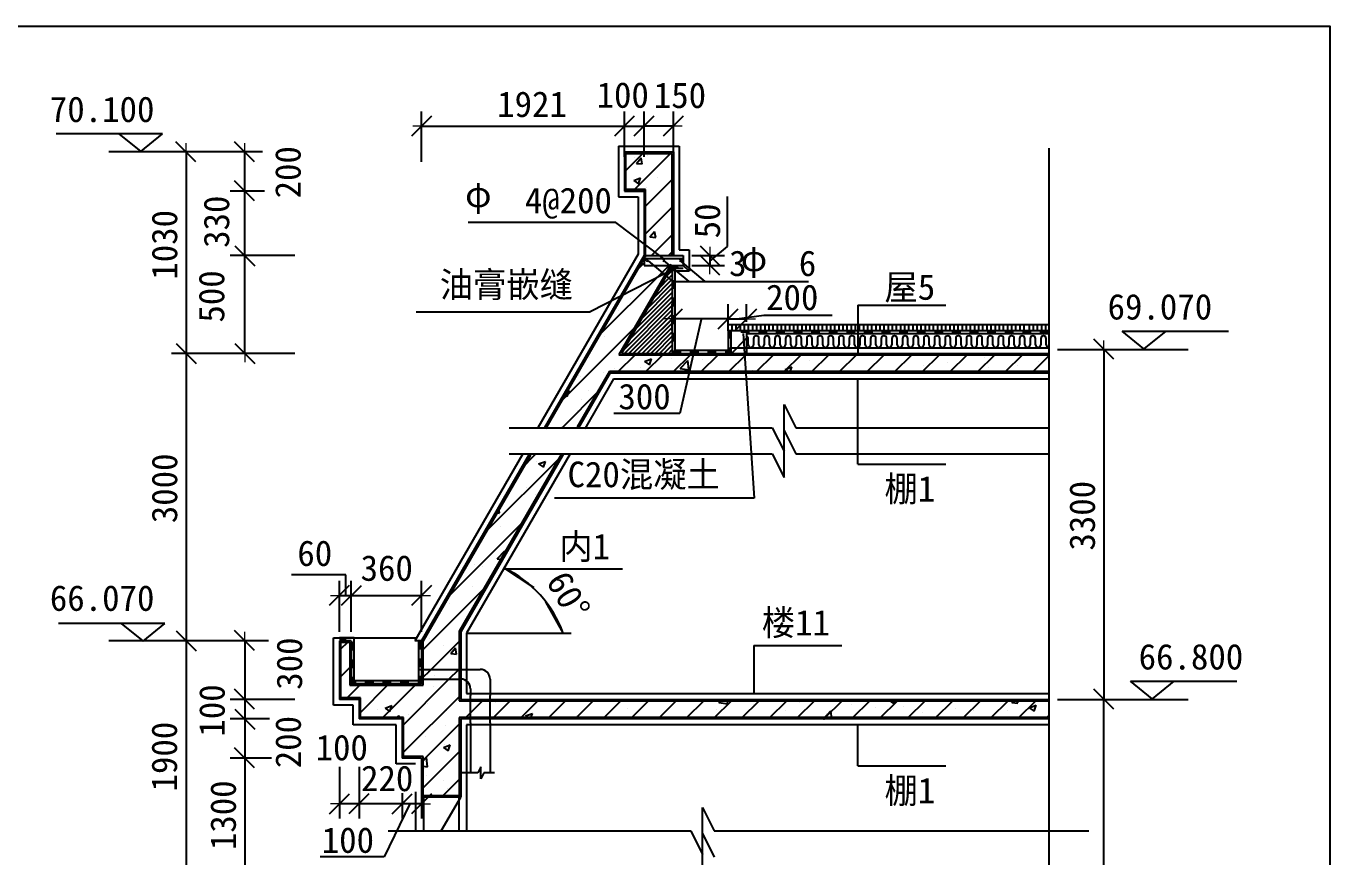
# Model space of a CAD drawing. Header units: metres. Extents: x 204 to 11188, y 497 to 16537.
# Drawn here: x 4521 to 11188, y 12287 to 16537 of the extents above; entities that cross this region are included whole.
import ezdxf

# ---------------------------------------------------------------- set-up
doc = ezdxf.new("R2010")
doc.units = ezdxf.units.M
for name, color, linetype in [('HA', 43, 'Continuous'), ('PL', 4, 'Continuous'), ('PUB_DIM', 3, 'Continuous'), ('PUB_HATCH', 7, 'Continuous'), ('PUB_TEXT', 142, 'Continuous'), ('PUB_WALL', 5, 'Continuous'), ('Q', 4, 'Continuous'), ('S_SURFACE', 43, 'Continuous'), ('STAIR', 2, 'Continuous'), ('SURFACE', 43, 'Continuous'), ('WALL', 7, 'Continuous')]:
    doc.layers.add(name, color=color, linetype=linetype)

# ---------------------------------------------------------------- blocks, each defined once
blk = doc.blocks.new('_DIMX')
at = {"lineweight": 15}
blk.add_line((-150, 0), (150, 0), dxfattribs=at)
blk.add_lwpolyline([(-167.47, -167.4), (172.8, 173.56)])

msp = doc.modelspace()

# ---------------------------------------------------------------- hatches: boundary and pattern name
at = {"layer": 'PUB_TEXT'}
h = msp.add_hatch(dxfattribs=at)
h.set_pattern_fill('AN31C', scale=100)
h.set_pattern_definition([(45, (0, 0), (-224.5064, 224.5064), [])])
h.paths.add_polyline_path([(8193.73, 14970.06), (8200.59, 14977.56), (8125.47, 14977.56), (8125.47, 14890.06), (8205.47, 14890.06), (8205.47, 14970.06)])
h.paths.add_polyline_path([(8125.47, 14890.06), (8125.47, 14862.56), (8205.47, 14862.56), (8205.47, 14890.06)])

# ---------------------------------------------------------------- linework, layer by layer
for p, q in [((7551.13, 15922.56), (7861.13, 15922.56)), ((7551.13, 15922.56), (7551.13, 15662.56)), ((7861.13, 15922.56), (7861.13, 15392.56)), ((7551.13, 15662.56), (7651.13, 15662.56)), ((7651.13, 15662.56), (7651.13, 15370.59)), ((8107.17, 15408.81), (8107.17, 15665.59)), ((8018.14, 15334.21), (8107.17, 15408.81)), ((7651.13, 15370.59), (7137.83, 14481.53)), ((7861.13, 15392.56), (7911.13, 15392.56)), ((7911.13, 15392.56), (7911.13, 15282.56)), ((7825.47, 15312.56), (7825.47, 14862.56)), ((7911.13, 15282.56), (7840.47, 15282.56)), ((7911.13, 15282.56), (7881.13, 15312.56)), ((8774.1, 15108.27), (8774.1, 14862.56)), ((7972.74, 15036.42), (7863.85, 14554.15)), ((8155.31, 15039.36), (8293.4, 15057.5)), ((8293.4, 15057.5), (8642.36, 15057.5)), ((8125.47, 14977.56), (8125.47, 14862.56)), ((8205.47, 14977.56), (8205.47, 14862.56)), ((7525.25, 14732.56), (7377.43, 14476.53)), ((7525.25, 14732.56), (9750.59, 14732.56)), ((8774.1, 14295.4), (8774.1, 14732.56)), ((7863.85, 14554.15), (7526.31, 14554.15)), ((7060.57, 14347.71), (6508.99, 13392.34)), ((7303.06, 14347.71), (6773.63, 13430.71)), ((6155.59, 13729.5), (5879.15, 13729.5)), ((6123.63, 13437.34), (6123.63, 13698.96)), ((6155.59, 13624.82), (6155.59, 13729.5)), ((6183.63, 13437.34), (6183.63, 13698.96)), ((6183.63, 13437.34), (6183.63, 13698.96)), ((6543.63, 13437.34), (6543.63, 13698.96)), ((6123.33, 13623.96), (6123.03, 13623.96)), ((6123.63, 13623.96), (6183.63, 13623.96)), ((6183.93, 13623.96), (6543.33, 13623.96)), ((6183.93, 13623.96), (6184.23, 13623.96)), ((6093.63, 13407.34), (6517.65, 13407.34)), ((6093.63, 13062.34), (6093.63, 13407.34)), ((6773.63, 13430.71), (7308.38, 13430.71)), ((6773.63, 13430.71), (6773.63, 13122.34)), ((6543.63, 13392.34), (6508.99, 13392.34)), ((8241.88, 13368.06), (8241.88, 13122.34)), ((6528.63, 13246.09), (6743.63, 13246.09)), ((6743.63, 13246.09), (6843.63, 13246.09)), ((6528.63, 13196.09), (6743.63, 13196.09)), ((6793.63, 13146.09), (6793.63, 13112.34)), ((6893.63, 13196.09), (6893.63, 13112.34)), ((6773.63, 13122.34), (9750.59, 13122.34)), ((6793.63, 12972.34), (6793.63, 13112.34)), ((6893.63, 12972.34), (6893.63, 13112.34)), ((6193.63, 13062.34), (6093.63, 13062.34)), ((6193.63, 12962.34), (6193.63, 13062.34)), ((6413.63, 12962.34), (6193.63, 12962.34)), ((6413.63, 12762.34), (6413.63, 12962.34)), ((9750.59, 12962.34), (6773.63, 12962.34)), ((6773.63, 12962.34), (6773.63, 12419.75)), ((6793.63, 12972.34), (6793.63, 12716.68)), ((6893.63, 12972.34), (6893.63, 12716.68)), ((8774.1, 12752.01), (8774.1, 12964.46)), ((6513.06, 12762.34), (6413.63, 12762.34)), ((6513.63, 12419.75), (6513.63, 12619.61)), ((6483.92, 12558.37), (6352.41, 12287.29)), ((6553.63, 12592.34), (6553.63, 12419.75)), ((6733.63, 12592.34), (6733.63, 12419.75)), ((6352.41, 12287.29), (6025.7, 12287.29))]:
    msp.add_line(p, q)
msp.add_lwpolyline([(203.52, 16536.66), (11188.03, 16536.66), (11188.03, 497.36), (203.52, 497.36)], close=True)
for points in [[(7836.25, 15297.68), (7881.33, 15297.68)], [(6962.68, 13767.03), (7117.52, 13664.63)], [(7268.96, 13428.67), (7179.19, 13591.16)]]:
    msp.add_lwpolyline(points)
for centre, radius, start, end in [((6706.22, 13226.55), 597.39, 20.01, 64.12), ((6843.63, 13196.09), 50, 0, 90), ((6743.63, 13146.09), 50, 0, 90)]:
    msp.add_arc(centre, radius, start, end)
at = {"layer": 'HA'}
for p, q in [((7581.13, 15790.91), (7682.78, 15892.56)), ((7624.2, 15692.56), (7824.2, 15892.56)), ((7697.24, 15876.33), (7697.24, 15876.33)), ((7821.71, 15891.54), (7821.71, 15891.54)), ((7632.35, 15866.61), (7632.35, 15866.61)), ((7641.75, 15833.9), (7665.85, 15862.62)), ((7641.75, 15833.9), (7671.63, 15831.28)), ((7671.65, 15831.27), (7665.87, 15862.61)), ((7628.21, 15747.01), (7663.22, 15760.45)), ((7628.21, 15747.01), (7653.08, 15730.23)), ((7653.1, 15730.22), (7663.24, 15760.44)), ((7681.13, 15608.07), (7831.13, 15758.07)), ((7750.66, 15762.06), (7750.66, 15762.06)), ((7589.18, 15706.18), (7589.18, 15706.18)), ((7690.18, 15694.34), (7690.18, 15694.34)), ((7691.16, 15709.89), (7691.16, 15709.89)), ((7681.13, 15466.64), (7831.13, 15616.64)), ((7685.08, 15543.44), (7685.08, 15543.44)), ((7711.12, 15457.8), (7735.23, 15486.53)), ((7718.47, 15362.56), (7831.13, 15475.22)), ((7741.02, 15455.17), (7735.24, 15486.52)), ((7824.87, 15468.92), (7824.87, 15468.92)), ((7711.12, 15457.8), (7741.01, 15455.19)), ((7806.15, 15362.56), (7831.13, 15388.59)), ((7436.95, 14939.62), (7773, 15275.67)), ((7630.13, 15274.22), (7681.13, 15325.22)), ((7653.09, 15309.08), (7653.09, 15309.08)), ((7773, 15275.67), (7809.89, 15312.56)), ((7795.45, 15256.69), (7825.47, 15286.71)), ((7672.92, 15210.54), (7672.92, 15210.54)), ((7698.16, 15092.04), (7825.47, 15219.36)), ((7728.83, 15145.16), (7819.78, 15236.12)), ((7759.49, 15198.28), (7807.62, 15246.4)), ((7790.16, 15251.4), (7795.45, 15256.69)), ((7807.62, 15246.4), (7825.47, 15264.26)), ((7819.78, 15236.12), (7825.47, 15241.81)), ((7606.15, 14932.69), (7825.47, 15152)), ((7611.35, 15144.29), (7611.35, 15144.29)), ((7636.82, 14985.81), (7825.47, 15174.45)), ((7659.24, 15185.25), (7659.24, 15185.25)), ((7667.49, 15038.92), (7825.47, 15196.91)), ((7736.52, 15160.77), (7736.52, 15160.77)), ((7552.45, 15084.05), (7552.45, 15084.05)), ((7575.48, 14879.57), (7825.47, 15129.55)), ((7580.92, 14862.56), (7825.47, 15107.1)), ((7603.37, 14862.56), (7825.47, 15084.65)), ((7243.76, 14605.01), (7653.57, 15014.82)), ((7625.82, 14862.56), (7825.47, 15062.2)), ((7648.27, 14862.56), (7825.47, 15039.75)), ((7666.84, 15044.1), (7666.84, 15044.1)), ((7670.72, 14862.56), (7825.47, 15017.3)), ((7479.81, 14947.09), (7479.81, 14947.09)), ((7604.98, 14963.57), (7604.98, 14963.57)), ((7693.18, 14862.56), (7825.47, 14994.85)), ((7715.63, 14862.56), (7825.47, 14972.4)), ((7738.08, 14862.56), (7825.47, 14949.95)), ((7760.53, 14862.56), (7825.47, 14927.5)), ((7782.98, 14862.56), (7825.47, 14905.05)), ((7805.43, 14862.56), (7825.47, 14882.6)), ((7401.07, 14840.16), (7401.07, 14840.16)), ((7542.73, 14762.56), (7642.73, 14862.56)), ((7683.35, 14820.55), (7718.36, 14833.99)), ((7683.35, 14820.55), (7708.22, 14803.78)), ((7684.15, 14762.56), (7784.15, 14862.56)), ((7708.24, 14803.76), (7718.38, 14833.98)), ((7823.4, 14835.77), (7823.4, 14835.77)), ((7825.57, 14762.56), (7925.57, 14862.56)), ((7865.36, 14785.36), (7904.3, 14825.94)), ((7909.84, 14778.45), (7904.31, 14825.93)), ((7966.99, 14762.56), (8066.99, 14862.56)), ((7978.59, 14832.86), (7978.59, 14832.86)), ((8103.76, 14849.34), (8103.76, 14849.34)), ((8108.41, 14762.56), (8208.41, 14862.56)), ((8249.84, 14762.56), (8349.84, 14862.56)), ((8391.26, 14762.56), (8491.26, 14862.56)), ((8423.65, 14815.91), (8423.65, 14815.91)), ((8526.39, 14826.09), (8526.39, 14826.09)), ((8532.68, 14762.56), (8632.68, 14862.56)), ((8674.1, 14762.56), (8774.1, 14862.56)), ((8680.37, 14851.11), (8680.37, 14851.11)), ((8815.52, 14762.56), (8915.52, 14862.56)), ((8956.94, 14762.56), (9056.94, 14862.56)), ((9098.36, 14762.56), (9198.36, 14862.56)), ((9107.68, 14801.62), (9107.68, 14801.62)), ((9232.85, 14818.1), (9232.85, 14818.1)), ((9239.79, 14762.56), (9339.79, 14862.56)), ((9381.21, 14762.56), (9481.21, 14862.56)), ((9422.21, 14843.03), (9422.21, 14843.03)), ((9522.63, 14762.56), (9622.63, 14862.56)), ((9592.13, 14801.27), (9592.13, 14801.27)), ((9664.05, 14762.56), (9750.59, 14849.09)), ((9695.81, 14821.38), (9695.81, 14821.38)), ((7348.28, 14749.88), (7348.28, 14749.88)), ((7356.98, 14742.76), (7356.98, 14742.76)), ((7473.45, 14766.36), (7473.45, 14766.36)), ((7491.24, 14736.98), (7497.4, 14744.32)), ((7491.24, 14736.98), (7493.07, 14736.82)), ((7512.7, 14762.56), (7515.35, 14765.71)), ((7515.94, 14762.56), (7515.36, 14765.7)), ((7531.8, 14785.72), (7531.8, 14785.72)), ((7662.82, 14791.29), (7662.82, 14791.29)), ((7865.36, 14785.36), (7909.82, 14778.46)), ((8163.96, 14778.42), (8163.96, 14778.42)), ((8234.8, 14776.04), (8234.8, 14776.04)), ((8401.92, 14780.51), (8436.93, 14793.95)), ((8401.92, 14780.51), (8426.79, 14763.73)), ((8426.8, 14763.72), (8436.94, 14793.93)), ((9443.25, 14789.37), (9443.25, 14789.37)), ((7261.7, 14481.53), (7460.39, 14680.21)), ((7278.48, 14665.13), (7298.25, 14672.72)), ((7288.13, 14642.5), (7298.26, 14672.71)), ((7394.99, 14673.72), (7394.99, 14673.72)), ((7271.78, 14653.53), (7288.11, 14642.51)), ((7360.02, 14625.88), (7360.02, 14625.88)), ((7216.74, 14552.68), (7216.74, 14552.68)), ((7341.91, 14569.15), (7341.91, 14569.15)), ((7257.5, 14488.6), (7257.5, 14488.6)), ((6857.39, 13935.8), (7267.2, 14345.61)), ((7050.58, 14270.41), (7127.88, 14347.71)), ((7130.28, 14308.81), (7130.28, 14308.81)), ((7141.58, 14296.71), (7176.59, 14310.15)), ((7141.58, 14296.71), (7166.45, 14279.93)), ((7166.47, 14279.92), (7176.61, 14310.14)), ((7160.13, 14233.11), (7160.13, 14233.11)), ((6998.65, 14177.22), (6998.65, 14177.22)), ((7078.85, 14174.74), (7078.85, 14174.74)), ((7124.2, 14142.37), (7124.2, 14142.37)), ((6942.63, 14044.92), (6937.25, 14074.11)), ((6664.21, 13601.19), (7074.02, 14011)), ((6921.47, 14046.78), (6942.62, 14044.93)), ((6947.14, 14052.47), (6947.14, 14052.47)), ((6861.4, 13940.71), (6861.4, 13940.71)), ((6947.31, 13977.54), (6947.31, 13977.54)), ((7019.93, 13934.14), (7032.4, 13938.93)), ((7019.93, 13934.14), (7026.92, 13929.42)), ((6930.69, 13811.24), (6969.64, 13851.83)), ((6930.69, 13811.24), (6956.38, 13807.25)), ((6971.74, 13833.85), (6969.65, 13851.81)), ((6815.78, 13780.33), (6815.78, 13780.33)), ((6855.32, 13774.27), (6855.32, 13774.27)), ((6543.63, 13339.19), (6880.83, 13676.39)), ((6801.8, 13667.57), (6801.8, 13667.57)), ((6684.24, 13583.13), (6684.24, 13583.13)), ((6596.9, 13480.58), (6596.9, 13480.58)), ((6583.47, 13403.88), (6583.47, 13403.88)), ((6742.07, 13410.85), (6742.07, 13410.85)), ((6123.63, 13343.45), (6172.51, 13392.34)), ((6552.71, 13385.92), (6552.71, 13385.92)), ((6591.95, 13246.09), (6743.63, 13397.77)), ((6654.08, 13369.27), (6654.08, 13369.27)), ((6692.86, 13326.73), (6716.96, 13355.45)), ((6722.75, 13324.1), (6716.97, 13355.44)), ((6692.86, 13326.73), (6722.74, 13324.11)), ((6123.63, 13202.03), (6183.63, 13262.03)), ((6543.63, 13197.77), (6591.95, 13246.09)), ((6577.39, 13237.44), (6577.39, 13237.44)), ((6610.54, 13213.64), (6610.54, 13213.64)), ((6683.37, 13196.09), (6733.37, 13246.09)), ((6733.37, 13246.09), (6743.63, 13256.35)), ((6155.35, 13092.34), (6235.35, 13172.34)), ((6190.7, 13159.38), (6190.7, 13159.38)), ((6223.63, 13019.19), (6376.78, 13172.34)), ((6296, 13172.23), (6296, 13172.23)), ((6338.05, 13169.19), (6338.05, 13169.19)), ((6338.2, 12992.34), (6518.2, 13172.34)), ((6443.63, 12956.35), (6683.37, 13196.09)), ((6604.96, 13157.92), (6604.96, 13157.92)), ((6443.63, 12814.92), (6743.63, 13114.92)), ((6571.31, 13070.99), (6571.31, 13070.99)), ((6793.63, 13023.5), (6862.46, 13092.34)), ((6903.88, 12992.34), (7003.88, 13092.34)), ((6919.95, 13074.49), (6919.95, 13074.49)), ((6964.84, 13084.51), (6964.84, 13084.51)), ((7045.3, 12992.34), (7145.3, 13092.34)), ((7186.72, 12992.34), (7286.72, 13092.34)), ((7328.15, 12992.34), (7428.15, 13092.34)), ((7469.57, 12992.34), (7569.57, 13092.34)), ((7610.99, 12992.34), (7710.99, 13092.34)), ((7752.41, 12992.34), (7852.41, 13092.34)), ((7850.6, 13081.94), (7850.6, 13081.94)), ((7893.83, 12992.34), (7993.83, 13092.34)), ((8035.25, 12992.34), (8135.25, 13092.34)), ((8064.22, 13075.9), (8080, 13092.34)), ((8064.22, 13075.9), (8108.69, 13069)), ((8108.71, 13068.99), (8105.99, 13092.34)), ((8176.67, 12992.34), (8276.67, 13092.34)), ((8206.43, 13090.25), (8206.43, 13090.25)), ((8238.4, 13068.18), (8238.4, 13068.18)), ((8318.1, 12992.34), (8418.1, 13092.34)), ((8459.52, 12992.34), (8559.52, 13092.34)), ((8473.34, 13078.97), (8473.34, 13078.97)), ((8600.94, 12992.34), (8700.94, 13092.34)), ((8693.75, 13086.49), (8693.75, 13086.49)), ((8740.25, 13067.7), (8740.25, 13067.7)), ((8742.36, 12992.34), (8842.36, 13092.34)), ((8883.78, 12992.34), (8983.78, 13092.34)), ((8932.3, 13088.85), (8941.38, 13092.34)), ((8932.3, 13088.85), (8957.18, 13072.08)), ((8957.19, 13072.07), (8963.99, 13092.34)), ((9025.2, 12992.34), (9125.2, 13092.34)), ((9125.74, 13089.69), (9125.74, 13089.69)), ((9166.62, 12992.34), (9266.62, 13092.34)), ((9308.04, 12992.34), (9408.04, 13092.34)), ((9396.75, 13076.81), (9396.75, 13076.81)), ((9449.47, 12992.34), (9549.47, 13092.34)), ((9561.9, 13075.72), (9575.84, 13092.34)), ((9561.9, 13075.72), (9591.78, 13073.1)), ((9591.79, 13073.09), (9588.24, 13092.34)), ((9590.89, 12992.34), (9690.89, 13092.34)), ((9683.26, 13078.51), (9683.26, 13078.51)), ((9702.47, 13089.75), (9702.47, 13089.75)), ((6318.75, 13038.98), (6318.75, 13038.98)), ((6356.5, 13047.72), (6391.51, 13061.16)), ((6356.5, 13047.72), (6381.37, 13030.94)), ((6381.38, 13030.93), (6391.52, 13061.15)), ((6412.27, 12992.34), (6427.71, 13010.73)), ((6431.11, 12992.34), (6427.72, 13010.72)), ((6479, 13016.44), (6479, 13016.44)), ((6673.25, 13034.46), (6673.25, 13034.46)), ((6762.46, 12992.34), (6793.63, 13023.5)), ((6794.78, 13058.01), (6794.78, 13058.01)), ((7075.06, 13007.68), (7110.07, 13021.11)), ((7075.06, 13007.68), (7097.8, 12992.34)), ((7100.43, 12992.34), (7110.09, 13021.1)), ((7334.19, 13009.25), (7334.19, 13009.25)), ((7593.89, 13046.73), (7593.89, 13046.73)), ((7923.87, 13026.77), (7923.87, 13026.77)), ((8049.04, 13043.25), (8049.04, 13043.25)), ((8402.16, 13036.44), (8402.16, 13036.44)), ((8597.84, 12993.14), (8636.79, 13033.73)), ((8613.49, 13020.2), (8613.49, 13020.2)), ((8641.62, 12992.34), (8636.8, 13033.72)), ((8866.04, 13052.2), (8866.04, 13052.2)), ((9007.16, 13056.42), (9007.16, 13056.42)), ((9105.15, 13026.76), (9105.15, 13026.76)), ((9178.12, 13012.01), (9178.12, 13012.01)), ((9274.07, 13045.14), (9274.07, 13045.14)), ((9367.49, 13036.94), (9367.49, 13036.94)), ((9540.98, 13033.87), (9540.98, 13033.87)), ((9650.87, 13048.81), (9685.88, 13062.25)), ((9650.87, 13048.81), (9675.74, 13032.03)), ((9675.75, 13032.02), (9685.89, 13062.24)), ((9732.31, 12992.34), (9750.59, 13010.62)), ((6543.63, 12773.5), (6743.63, 12973.5)), ((6666.97, 12959.65), (6666.97, 12959.65)), ((8597.84, 12993.14), (8603.02, 12992.34)), ((9052.95, 12995.53), (9052.95, 12995.53)), ((6565.23, 12904.54), (6565.23, 12904.54)), ((6543.63, 12632.08), (6743.63, 12832.08)), ((6654.95, 12846.41), (6689.96, 12859.85)), ((6654.95, 12846.41), (6679.82, 12829.63)), ((6663.24, 12860.81), (6663.24, 12860.81)), ((6679.84, 12829.62), (6689.97, 12859.84)), ((6543.63, 12768.92), (6568.6, 12794.95)), ((6543.63, 12752.19), (6574.12, 12747.46)), ((6559.15, 12738.1), (6559.15, 12738.1)), ((6574.13, 12747.45), (6568.61, 12794.94)), ((6652.6, 12736.13), (6652.6, 12736.13)), ((6569.6, 12704.15), (6569.6, 12704.15)), ((6645.3, 12592.34), (6743.63, 12690.66)), ((6656.88, 12680.08), (6656.88, 12680.08)), ((6675.03, 12636.99), (6675.03, 12636.99)), ((6643.98, 12419.75), (6743.63, 12592.34))]:
    msp.add_line(p, q, dxfattribs=at)
at = {"layer": 'PL'}
for p, q in [((7686.13, 15336.01), (7686.13, 15345.11)), ((7688.13, 15347.11), (7874.13, 15347.11)), ((7876.13, 15345.11), (7876.13, 15336.01))]:
    msp.add_line(p, q, dxfattribs=at)
for points in [[(7692.32, 15337.56, 1), (7699.32, 15337.56, 1)], [(7777.63, 15337.56, 1), (7784.63, 15337.56, 1)], [(7862.94, 15337.56, 1), (7869.94, 15337.56, 1)]]:
    msp.add_lwpolyline(points, format="xyb", close=True, dxfattribs=at)
for centre, start, end in [((7688.13, 15345.11), 90, 180), ((7874.13, 15345.11), 0, 90)]:
    msp.add_arc(centre, 2, start, end, dxfattribs=at)
at = {"layer": 'PUB_DIM'}
for p, q in [((6543.63, 15842.79), (6543.63, 16100.1)), ((7581.13, 15967.56), (7581.13, 16100.1)), ((7581.13, 15867.92), (7581.13, 16100.1)), ((7681.13, 15867.92), (7681.13, 16100.1)), ((7681.13, 15867.92), (7681.13, 16100.1)), ((7831.13, 15867.92), (7831.13, 16100.1)), ((6543.93, 16025.1), (7580.83, 16025.1)), ((7581.43, 16025.1), (7680.83, 16025.1)), ((7680.83, 16025.1), (7680.53, 16025.1)), ((7831.13, 16025.1), (7681.13, 16025.1)), ((7831.43, 16025.1), (7831.73, 16025.1)), ((5031.22, 15985.89), (4674.65, 15985.89)), ((4996.22, 15985.89), (5107.5, 15895.39)), ((5218.77, 15985.89), (4996.22, 15985.89)), ((5107.5, 15895.39), (5218.77, 15985.89)), ((5301.13, 15892.56), (4944.56, 15892.56)), ((5710.87, 15892.56), (5264.65, 15892.56)), ((5339.65, 15892.26), (5339.65, 14862.86)), ((5730.7, 15892.56), (5564.65, 15892.56)), ((5639.65, 15692.86), (5639.65, 15892.26)), ((5739.94, 15692.56), (5564.65, 15692.56)), ((5588.15, 15692.56), (5564.65, 15692.56)), ((5639.65, 15362.86), (5639.65, 15692.26)), ((5894.65, 15362.56), (5564.65, 15362.56)), ((5894.65, 15362.56), (5564.65, 15362.56)), ((5639.65, 14862.86), (5639.65, 15362.26)), ((7926.13, 15362.56), (8092.68, 15362.56)), ((8017.68, 15362.86), (8017.68, 15363.16)), ((8017.68, 15362.56), (8017.68, 15312.56)), ((7926.13, 15312.56), (8092.68, 15312.56)), ((8017.68, 15312.26), (8017.68, 15311.96)), ((7825.47, 14979.24), (7825.47, 15113.45)), ((8110.47, 15024.24), (8110.47, 15113.45)), ((8110.47, 14979.24), (8110.47, 15113.45)), ((8205.47, 15024.24), (8205.47, 15113.45)), ((8110.17, 15038.45), (7825.77, 15038.45)), ((8110.77, 15038.45), (8205.17, 15038.45)), ((10126.04, 14976.08), (10348.6, 14976.08)), ((10237.32, 14885.59), (10126.04, 14976.08)), ((10348.6, 14976.08), (10237.32, 14885.59)), ((10313.59, 14976.08), (10670.17, 14976.08)), ((9795.59, 14882.56), (10107.19, 14882.56)), ((10032.19, 14882.26), (10032.19, 13092.64)), ((10107.16, 14882.56), (10463.73, 14882.56)), ((5804.65, 14862.56), (5264.65, 14862.56)), ((5804.65, 14862.56), (5264.65, 14862.56)), ((5339.65, 14862.26), (5339.65, 13392.64)), ((5894.65, 14862.56), (5564.65, 14862.56)), ((5043.24, 13480.99), (4686.67, 13480.99)), ((5008.24, 13480.99), (5119.52, 13390.5)), ((5230.79, 13480.99), (5008.24, 13480.99)), ((5119.52, 13390.5), (5230.79, 13480.99)), ((5301.13, 13392.34), (4944.56, 13392.34)), ((5760.07, 13392.34), (5264.65, 13392.34)), ((5757.91, 13392.34), (5264.65, 13392.34)), ((5339.65, 13392.04), (5339.65, 12127.41)), ((5710.97, 13392.34), (5564.65, 13392.34)), ((5639.65, 13392.04), (5639.65, 13092.64)), ((10167.73, 13185.3), (10390.28, 13185.3)), ((10279, 13094.81), (10167.73, 13185.3)), ((10390.28, 13185.3), (10279, 13094.81)), ((10355.28, 13185.3), (10711.85, 13185.3)), ((5894.65, 13092.34), (5564.65, 13092.34)), ((5894.65, 13092.34), (5564.65, 13092.34)), ((5639.65, 13092.04), (5639.65, 12992.64)), ((9795.56, 13092.34), (10107.16, 13092.34)), ((9795.59, 13092.34), (10107.19, 13092.34)), ((10032.16, 9932.6), (10032.16, 13092.04)), ((10107.16, 13092.34), (10463.73, 13092.34)), ((5766.55, 12992.34), (5564.65, 12992.34)), ((5747.11, 12992.34), (5564.65, 12992.34)), ((5639.65, 12992.64), (5639.65, 12992.94)), ((5639.65, 12992.34), (5639.65, 12792.34)), ((5775.2, 12792.34), (5564.65, 12792.34)), ((5776.82, 12792.34), (5564.65, 12792.34)), ((5639.65, 12792.04), (5639.65, 12127.41)), ((5639.65, 12792.04), (5639.65, 12791.74)), ((6123.63, 12747.34), (6123.63, 12483.19)), ((6223.63, 12747.34), (6223.63, 12483.19)), ((6223.63, 12747.34), (6223.63, 12483.19)), ((6543.63, 12747.34), (6543.63, 12483.19)), ((6443.63, 12612.7), (6443.63, 12483.19)), ((6223.33, 12558.19), (6123.93, 12558.19)), ((6223.33, 12558.19), (6223.03, 12558.19)), ((6443.63, 12558.19), (6223.63, 12558.19)), ((6443.63, 12576.74), (6443.63, 12483.19)), ((6443.93, 12558.19), (6444.23, 12558.19)), ((6543.33, 12558.19), (6443.93, 12558.19))]:
    msp.add_line(p, q, dxfattribs=at)
at = {"layer": 'PUB_HATCH'}
for p, q in [((8110.47, 14977.56), (8110.47, 15007.56)), ((8131.5, 14977.56), (8131.5, 15007.56)), ((8152.52, 14977.56), (8152.52, 15007.56)), ((8173.55, 14977.56), (8173.55, 15007.56)), ((8194.58, 14977.56), (8194.58, 15007.56)), ((8215.61, 14977.56), (8215.61, 15007.56)), ((8236.63, 14977.56), (8236.63, 15007.56)), ((8257.66, 14977.56), (8257.66, 15007.56)), ((8278.69, 14977.56), (8278.69, 15007.56)), ((8299.71, 14977.56), (8299.71, 15007.56)), ((8320.74, 14977.56), (8320.74, 15007.56)), ((8341.77, 14977.56), (8341.77, 15007.56)), ((8362.8, 14977.56), (8362.8, 15007.56)), ((8383.82, 14977.56), (8383.82, 15007.56)), ((8404.85, 14977.56), (8404.85, 15007.56)), ((8425.88, 14977.56), (8425.88, 15007.56)), ((8446.9, 14977.56), (8446.9, 15007.56)), ((8467.93, 14977.56), (8467.93, 15007.56)), ((8488.96, 14977.56), (8488.96, 15007.56)), ((8509.99, 14977.56), (8509.99, 15007.56)), ((8531.01, 14977.56), (8531.01, 15007.56)), ((8552.04, 14977.56), (8552.04, 15007.56)), ((8573.07, 14977.56), (8573.07, 15007.56)), ((8594.09, 14977.56), (8594.09, 15007.56)), ((8615.12, 14977.56), (8615.12, 15007.56)), ((8636.15, 14977.56), (8636.15, 15007.56)), ((8657.18, 14977.56), (8657.18, 15007.56)), ((8678.2, 14977.56), (8678.2, 15007.56)), ((8699.23, 14977.56), (8699.23, 15007.56)), ((8720.26, 14977.56), (8720.26, 15007.56)), ((8741.28, 14977.56), (8741.28, 15007.56)), ((8762.31, 14977.56), (8762.31, 15007.56)), ((8783.34, 14977.56), (8783.34, 15007.56)), ((8804.37, 14977.56), (8804.37, 15007.56)), ((8825.39, 14977.56), (8825.39, 15007.56)), ((8846.42, 14977.56), (8846.42, 15007.56)), ((8867.45, 14977.56), (8867.45, 15007.56)), ((8888.47, 14977.56), (8888.47, 15007.56)), ((8909.5, 14977.56), (8909.5, 15007.56)), ((8930.53, 14977.56), (8930.53, 15007.56)), ((8951.56, 14977.56), (8951.56, 15007.56)), ((8972.58, 14977.56), (8972.58, 15007.56)), ((8993.61, 14977.56), (8993.61, 15007.56)), ((9014.64, 14977.56), (9014.64, 15007.56)), ((9035.66, 14977.56), (9035.66, 15007.56)), ((9056.69, 14977.56), (9056.69, 15007.56)), ((9077.72, 14977.56), (9077.72, 15007.56)), ((9098.75, 14977.56), (9098.75, 15007.56)), ((9119.77, 14977.56), (9119.77, 15007.56)), ((9140.8, 14977.56), (9140.8, 15007.56)), ((9161.83, 14977.56), (9161.83, 15007.56)), ((9182.85, 14977.56), (9182.85, 15007.56)), ((9203.88, 14977.56), (9203.88, 15007.56)), ((9224.91, 14977.56), (9224.91, 15007.56)), ((9245.94, 14977.56), (9245.94, 15007.56)), ((9266.96, 14977.56), (9266.96, 15007.56)), ((9287.99, 14977.56), (9287.99, 15007.56)), ((9309.02, 14977.56), (9309.02, 15007.56)), ((9330.04, 14977.56), (9330.04, 15007.56)), ((9351.07, 14977.56), (9351.07, 15007.56)), ((9372.1, 14977.56), (9372.1, 15007.56)), ((9393.13, 14977.56), (9393.13, 15007.56)), ((9414.15, 14977.56), (9414.15, 15007.56)), ((9435.18, 14977.56), (9435.18, 15007.56)), ((9456.21, 14977.56), (9456.21, 15007.56)), ((9477.23, 14977.56), (9477.23, 15007.56)), ((9498.26, 14977.56), (9498.26, 15007.56)), ((9519.29, 14977.56), (9519.29, 15007.56)), ((9540.32, 14977.56), (9540.32, 15007.56)), ((9561.34, 14977.56), (9561.34, 15007.56)), ((9582.37, 14977.56), (9582.37, 15007.56)), ((9603.4, 14977.56), (9603.4, 15007.56)), ((9624.42, 14977.56), (9624.42, 15007.56)), ((9651.34, 14977.56), (9651.34, 15007.56)), ((9672.37, 14977.56), (9672.37, 15007.56)), ((9693.4, 14977.56), (9693.4, 15007.56)), ((9714.42, 14977.56), (9714.42, 15007.56)), ((9735.45, 14977.56), (9735.45, 15007.56))]:
    msp.add_line(p, q, dxfattribs=at)
at = {"layer": 'PUB_TEXT'}
for p, q in [((7536.42, 15532.41), (6781.42, 15532.41)), ((7781.13, 15347.11), (7536.42, 15532.41)), ((7701.95, 15335.71), (7827.74, 15229.39)), ((7781.13, 15338.02), (7909.65, 15229.39)), ((7865.57, 15335.71), (7991.36, 15229.39)), ((7855.35, 15305.06), (7405.88, 15074.18)), ((7827.74, 15229.39), (8521.1, 15229.39)), ((6515.92, 15074.18), (7405.88, 15074.18)), ((8774.1, 15108.27), (9223.92, 15108.27)), ((8188.05, 14963.85), (8244.63, 14122.47)), ((8774.1, 14295.4), (9223.92, 14295.4)), ((8244.63, 14122.47), (7222.66, 14122.47)), ((6963.93, 13760.32), (7571.45, 13760.32)), ((8241.88, 13368.06), (8691.7, 13368.06)), ((8774.1, 12752.01), (9223.92, 12752.01))]:
    msp.add_line(p, q, dxfattribs=at)
at = {"layer": 'PUB_WALL'}
for p, q in [((7588.63, 15700.06), (7588.63, 15885.06)), ((7588.63, 15885.06), (7823.63, 15885.06)), ((7823.63, 15885.06), (7823.63, 15362.56)), ((7688.63, 15700.06), (7588.63, 15700.06)), ((7688.63, 15355.06), (7688.63, 15700.06)), ((7178.97, 14477.78), (7685.46, 15355.06)), ((7685.46, 15355.06), (7688.63, 15355.06)), ((7818.97, 15316.31), (7552.67, 14855.06)), ((8125.47, 14890.06), (9750.59, 14890.06)), ((7552.67, 14855.06), (9750.59, 14855.06)), ((7503.6, 14770.06), (7339.18, 14485.28)), ((9750.59, 14770.06), (7503.6, 14770.06)), ((6551.13, 13390.33), (7101.7, 14343.96)), ((7259.75, 14347.71), (6736.13, 13440.76)), ((6736.13, 13440.76), (6736.13, 13084.84)), ((6131.13, 13099.84), (6131.13, 13384.84)), ((6131.13, 13384.84), (6176.13, 13384.84)), ((6176.13, 13384.84), (6176.13, 13164.84)), ((6551.13, 13164.84), (6551.13, 13390.33)), ((6176.13, 13164.84), (6551.13, 13164.84)), ((6231.13, 13099.84), (6131.13, 13099.84)), ((6231.13, 12999.84), (6231.13, 13099.84)), ((6736.13, 13084.84), (9750.59, 13084.84)), ((6451.13, 12999.84), (6231.13, 12999.84)), ((6451.13, 12799.84), (6451.13, 12999.84)), ((9750.59, 12999.84), (6736.13, 12999.84)), ((6736.13, 12999.84), (6736.13, 12599.84)), ((6551.13, 12799.84), (6451.13, 12799.84)), ((6551.13, 12599.84), (6551.13, 12799.84)), ((6736.13, 12599.84), (6551.13, 12599.84))]:
    msp.add_line(p, q, dxfattribs=at)
at = {"layer": 'S_SURFACE'}
for p, q in [((9750.59, 14962.56), (8205.47, 14962.56)), ((8213.79, 14906.56), (8213.79, 14938.56)), ((8240.99, 14938.56), (8240.99, 14906.56)), ((8268.19, 14906.56), (8268.19, 14938.56)), ((8295.39, 14938.56), (8295.39, 14906.56)), ((8322.59, 14906.56), (8322.59, 14938.56)), ((8349.79, 14938.56), (8349.79, 14906.56)), ((8376.99, 14906.56), (8376.99, 14938.56)), ((8404.19, 14938.56), (8404.19, 14906.56)), ((8431.39, 14906.56), (8431.39, 14938.56)), ((8458.59, 14938.56), (8458.59, 14906.56)), ((8485.79, 14906.56), (8485.79, 14938.56)), ((8512.99, 14938.56), (8512.99, 14906.56)), ((8540.19, 14906.56), (8540.19, 14938.56)), ((8567.39, 14938.56), (8567.39, 14906.56)), ((8594.59, 14906.56), (8594.59, 14938.56)), ((8621.79, 14938.56), (8621.79, 14906.56)), ((8648.99, 14906.56), (8648.99, 14938.56)), ((8676.19, 14938.56), (8676.19, 14906.56)), ((8703.39, 14906.56), (8703.39, 14938.56)), ((8730.59, 14938.56), (8730.59, 14906.56)), ((8757.79, 14906.56), (8757.79, 14938.56)), ((8784.99, 14938.56), (8784.99, 14906.56)), ((8812.19, 14906.56), (8812.19, 14938.56)), ((8839.39, 14938.56), (8839.39, 14906.56)), ((8866.59, 14906.56), (8866.59, 14938.56)), ((8893.79, 14938.56), (8893.79, 14906.56)), ((8920.99, 14906.56), (8920.99, 14938.56)), ((8948.19, 14938.56), (8948.19, 14906.56)), ((8975.39, 14906.56), (8975.39, 14938.56)), ((9002.59, 14938.56), (9002.59, 14906.56)), ((9029.79, 14906.56), (9029.79, 14938.56)), ((9056.99, 14938.56), (9056.99, 14906.56)), ((9084.19, 14906.56), (9084.19, 14938.56)), ((9111.39, 14938.56), (9111.39, 14906.56)), ((9138.59, 14906.56), (9138.59, 14938.56)), ((9165.79, 14938.56), (9165.79, 14906.56)), ((9192.99, 14906.56), (9192.99, 14938.56)), ((9220.19, 14938.56), (9220.19, 14906.56)), ((9247.39, 14906.56), (9247.39, 14938.56)), ((9274.59, 14938.56), (9274.59, 14906.56)), ((9301.79, 14906.56), (9301.79, 14938.56)), ((9328.99, 14938.56), (9328.99, 14906.56)), ((9356.19, 14906.56), (9356.19, 14938.56)), ((9383.39, 14938.56), (9383.39, 14906.56)), ((9410.59, 14906.56), (9410.59, 14938.56)), ((9437.79, 14938.56), (9437.79, 14906.56)), ((9464.99, 14906.56), (9464.99, 14938.56)), ((9492.19, 14938.56), (9492.19, 14906.56)), ((9519.39, 14906.56), (9519.39, 14938.56)), ((9546.59, 14938.56), (9546.59, 14906.56)), ((9573.79, 14906.56), (9573.79, 14938.56)), ((9600.99, 14938.56), (9600.99, 14906.56)), ((9628.19, 14906.56), (9628.19, 14938.56)), ((9655.39, 14938.56), (9655.39, 14906.56)), ((9682.59, 14906.56), (9682.59, 14938.56)), ((9709.79, 14938.56), (9709.79, 14906.56)), ((9736.99, 14906.56), (9736.99, 14938.56))]:
    msp.add_line(p, q, dxfattribs=at)
for centre, start, end in [((8200.19, 14938.56), 0, 67.14), ((8254.59, 14938.56), 0, 180), ((8308.99, 14938.56), 0, 180), ((8363.39, 14938.56), 0, 180), ((8417.79, 14938.56), 0, 180), ((8472.19, 14938.56), 0, 180), ((8526.59, 14938.56), 0, 180), ((8580.99, 14938.56), 0, 180), ((8635.39, 14938.56), 0, 180), ((8689.79, 14938.56), 0, 180), ((8744.19, 14938.56), 0, 180), ((8798.59, 14938.56), 0, 180), ((8852.99, 14938.56), 0, 180), ((8907.39, 14938.56), 0, 180), ((8961.79, 14938.56), 0, 180), ((9016.19, 14938.56), 0, 180), ((9070.59, 14938.56), 0, 180), ((9124.99, 14938.56), 0, 180), ((9179.39, 14938.56), 0, 180), ((9233.79, 14938.56), 0, 180), ((9288.19, 14938.56), 0, 180), ((9342.59, 14938.56), 0, 180), ((9396.99, 14938.56), 0, 180), ((9451.39, 14938.56), 0, 180), ((9505.79, 14938.56), 0, 180), ((9560.19, 14938.56), 0, 180), ((9614.59, 14938.56), 0, 180), ((9668.99, 14938.56), 0, 180), ((9723.39, 14938.56), 0, 180), ((8227.39, 14906.56), 180, 360), ((8281.79, 14906.56), 180, 0), ((8336.19, 14906.56), 180, 0), ((8390.59, 14906.56), 180, 0), ((8444.99, 14906.56), 180, 0), ((8499.39, 14906.56), 180, 0), ((8553.79, 14906.56), 180, 0), ((8608.19, 14906.56), 180, 0), ((8662.59, 14906.56), 180, 0), ((8716.99, 14906.56), 180, 0), ((8771.39, 14906.56), 180, 0), ((8825.79, 14906.56), 180, 0), ((8880.19, 14906.56), 180, 0), ((8934.59, 14906.56), 180, 0), ((8988.99, 14906.56), 180, 0), ((9043.39, 14906.56), 180, 0), ((9097.79, 14906.56), 180, 0), ((9152.19, 14906.56), 180, 0), ((9206.59, 14906.56), 180, 0), ((9260.99, 14906.56), 180, 0), ((9315.39, 14906.56), 180, 0), ((9369.79, 14906.56), 180, 0), ((9424.19, 14906.56), 180, 0), ((9478.59, 14906.56), 180, 0), ((9532.99, 14906.56), 180, 0), ((9587.39, 14906.56), 180, 0), ((9641.79, 14906.56), 180, 0), ((9696.19, 14906.56), 180, 0), ((9750.59, 14906.56), 180, 270)]:
    msp.add_arc(centre, 13.6, start, end, dxfattribs=at)
at = {"layer": 'STAIR'}
for p, q in [((9750.59, 15912.56), (9750.59, 9325.22)), ((8396.98, 14601.53), (8456.98, 14481.53)), ((8396.98, 14361.53), (8396.98, 14601.53)), ((6991.16, 14481.53), (8336.98, 14481.53)), ((8336.98, 14481.53), (8396.98, 14361.53)), ((8396.98, 14227.71), (8396.98, 14467.71)), ((8396.98, 14467.71), (8456.98, 14347.71)), ((8456.98, 14481.53), (9750.59, 14481.53)), ((6991.16, 14347.71), (8336.98, 14347.71)), ((8336.98, 14347.71), (8396.98, 14227.71)), ((8456.98, 14347.71), (9750.59, 14347.71)), ((6846.82, 12746.68), (6831.82, 12716.68)), ((6846.82, 12686.68), (6846.82, 12746.68)), ((6831.82, 12716.68), (6751.89, 12716.68)), ((6861.82, 12716.68), (6846.82, 12686.68)), ((6915.66, 12716.68), (6861.82, 12716.68)), ((7979.52, 12299.75), (7979.52, 12539.75)), ((7979.52, 12539.75), (8039.52, 12419.75)), ((6372.36, 12419.75), (7919.52, 12419.75)), ((7919.52, 12419.75), (7979.52, 12299.75)), ((7979.52, 12165.92), (7979.52, 12405.92)), ((7979.52, 12405.92), (8039.52, 12285.92)), ((8039.52, 12419.75), (9954.77, 12419.75))]:
    msp.add_line(p, q, dxfattribs=at)
at = {"layer": 'SURFACE'}
for p, q in [((7840.47, 14877.56), (7840.47, 15297.56)), ((7840.47, 15297.56), (7881.13, 15297.56)), ((9750.59, 15007.56), (8110.47, 15007.56)), ((9750.59, 14977.56), (8110.47, 14977.56)), ((8110.47, 14977.56), (8110.47, 14877.56)), ((8110.47, 14877.56), (7840.47, 14877.56))]:
    msp.add_line(p, q, dxfattribs=at)
for points in [[(7832.97, 15282.44), (7832.97, 15305.06), (7855.35, 15305.06)], [(7832.97, 15192.44), (7832.97, 15237.44)], [(7832.97, 15102.44), (7832.97, 15147.44)], [(7832.97, 15012.44), (7832.97, 15057.44)], [(7832.97, 14922.44), (7832.97, 14967.44)], [(8130.59, 14970.06), (8117.97, 14970.06), (8117.97, 14937.67)], [(8220.59, 14970.06), (8175.59, 14970.06)], [(8310.59, 14970.06), (8265.59, 14970.06)], [(8400.59, 14970.06), (8355.59, 14970.06)], [(8490.59, 14970.06), (8445.59, 14970.06)], [(8580.59, 14970.06), (8535.59, 14970.06)], [(8670.59, 14970.06), (8625.59, 14970.06)], [(8760.59, 14970.06), (8715.59, 14970.06)], [(8850.59, 14970.06), (8805.59, 14970.06)], [(8940.59, 14970.06), (8895.59, 14970.06)], [(9030.59, 14970.06), (8985.59, 14970.06)], [(9120.59, 14970.06), (9075.59, 14970.06)], [(9210.59, 14970.06), (9165.59, 14970.06)], [(9300.59, 14970.06), (9255.59, 14970.06)], [(9390.59, 14970.06), (9345.59, 14970.06)], [(9480.59, 14970.06), (9435.59, 14970.06)], [(9570.59, 14970.06), (9525.59, 14970.06)], [(9660.59, 14970.06), (9615.59, 14970.06)], [(9750.59, 14970.06), (9705.59, 14970.06)], [(7870.59, 14870.06), (7832.97, 14870.06), (7832.97, 14877.44)], [(7960.59, 14870.06), (7915.59, 14870.06)], [(8050.59, 14870.06), (8005.59, 14870.06)], [(8117.97, 14892.67), (8117.97, 14870.06), (8095.59, 14870.06)], [(6528.63, 13392.34), (6528.63, 13187.34), (6198.63, 13187.34), (6198.63, 13407.34), (6123.63, 13407.34)], [(6158.63, 13399.84), (6123.63, 13399.84)], [(6191.13, 13342.34), (6191.13, 13387.34)], [(6536.13, 13392.34), (6536.13, 13347.34)], [(6191.13, 13252.34), (6191.13, 13297.34)], [(6536.13, 13302.34), (6536.13, 13257.34)], [(6208.63, 13179.84), (6191.13, 13179.84), (6191.13, 13207.34)], [(6536.13, 13212.34), (6536.13, 13179.84), (6523.63, 13179.84)], [(6298.63, 13179.84), (6253.63, 13179.84)], [(6388.63, 13179.84), (6343.63, 13179.84)], [(6478.63, 13179.84), (6433.63, 13179.84)]]:
    msp.add_lwpolyline(points, dxfattribs=at)
at = {"layer": 'WALL'}
for p, q in [((7581.13, 15892.56), (7831.13, 15892.56)), ((7581.13, 15892.56), (7581.13, 15692.56)), ((7831.13, 15892.56), (7831.13, 15362.56)), ((7581.13, 15692.56), (7681.13, 15692.56)), ((7681.13, 15692.56), (7681.13, 15362.56)), ((7681.13, 15362.56), (7172.47, 14481.53)), ((7681.13, 15362.56), (7881.13, 15362.56)), ((7681.13, 15362.56), (7681.13, 15312.56)), ((7881.13, 15362.56), (7881.13, 15312.56)), ((7825.47, 15312.56), (7565.66, 14862.56)), ((7681.13, 15312.56), (7881.13, 15312.56)), ((7565.66, 14862.56), (9750.59, 14862.56)), ((7507.93, 14762.56), (7345.68, 14481.53)), ((7507.93, 14762.56), (9750.59, 14762.56)), ((7095.21, 14347.71), (6543.63, 13392.34)), ((7268.41, 14347.71), (6743.63, 13438.75)), ((6743.63, 13438.75), (6743.63, 13092.34)), ((6183.63, 13392.34), (6123.63, 13392.34)), ((6123.63, 13392.34), (6123.63, 13092.34)), ((6183.63, 13392.34), (6183.63, 13172.34)), ((6543.63, 13392.34), (6543.63, 13172.34)), ((6543.63, 13172.34), (6183.63, 13172.34)), ((6223.63, 13092.34), (6123.63, 13092.34)), ((6223.63, 13092.34), (6223.63, 12992.34)), ((6743.63, 13092.34), (9750.59, 13092.34)), ((6443.63, 12992.34), (6223.63, 12992.34)), ((6443.63, 12992.34), (6443.63, 12792.34)), ((9750.59, 12992.34), (6743.63, 12992.34)), ((6743.63, 12992.34), (6743.63, 12592.34)), ((6543.63, 12792.34), (6443.63, 12792.34)), ((6543.63, 12792.34), (6543.63, 12592.34)), ((6743.63, 12592.34), (6543.63, 12592.34))]:
    msp.add_line(p, q, dxfattribs=at)

# ---------------------------------------------------------------- block references
at = {"xscale": 0.3, "yscale": 0.3, "zscale": 0.3}
for p in [(6123.63, 13623.96), (6543.63, 13623.96)]:
    msp.add_blockref('_DIMX', p, dxfattribs=at)
at = {"xscale": 0.3, "yscale": 0.3, "zscale": 0.3, "rotation": 180}
msp.add_blockref('_DIMX', (6183.63, 13623.96), dxfattribs=at)
at = {"layer": 'PUB_DIM', "xscale": 0.3, "yscale": 0.3, "zscale": 0.3}
for p, rotation in [((6543.63, 16025.1), 180), ((7831.13, 16025.1), 180), ((5339.65, 15892.56), 90), ((5639.65, 15892.56), 90), ((5639.65, 15692.56), 90), ((5639.65, 15362.56), 270), ((8017.68, 15362.56), 270), ((8017.68, 15312.56), 90), ((7825.47, 15038.45), 180), ((8110.47, 15038.45), 180), ((10032.19, 14882.56), 90), ((5339.65, 14862.56), 270), ((5639.65, 14862.56), 270), ((5339.65, 13392.34), 270), ((5639.65, 13392.34), 90), ((5639.65, 13092.34), 90), ((10032.16, 13092.34), 90), ((5639.65, 12992.34), 270), ((5639.65, 12792.34), 90), ((5639.65, 12792.34), 90), ((6123.63, 12558.19), 180), ((6443.63, 12558.19), 180), ((6443.63, 12558.19), 180)]:
    msp.add_blockref('_DIMX', p, dxfattribs=dict(at, rotation=rotation))
for p in [(7581.13, 16025.1), (7681.13, 16025.1), (8205.47, 15038.45), (6223.63, 12558.19), (6223.63, 12558.19), (6543.63, 12558.19)]:
    msp.add_blockref('_DIMX', p, dxfattribs=at)

# ---------------------------------------------------------------- texts
for s, p in [('1921', (6929.98, 16071.66)), ('100', (7438.33, 16118.64)), ('150', (7730.89, 16117.42)), ('200', (8305.24, 15083.71)), ('300', (7549.98, 14576.37)), ('60', (5908.43, 13774.68)), ('360', (6231.75, 13698.95)), ('100', (6001.65, 12780.81)), ('220', (6234, 12623.07)), ('100', (6033.06, 12307.44))]:
    msp.add_text(s, height=131).set_placement(p)
for s, rotation, p in [('200', 90, (5925.37, 15655.11)), ('330', 90, (5560.05, 15402.13)), ('50', 90, (8069.67, 15450.8)), ('1030', 90, (5294.13, 15239.43)), ('500', 90, (5534.76, 15019.99)), ('3000', 90, (5294.13, 13993.75)), ('3300', 90, (9986.67, 13853.75)), ('60°', 300, (7176.89, 13697.95)), ('300', 90, (5932.66, 13141.67)), ('100', 90, (5536.95, 12902.11)), ('1900', 90, (5293.09, 12621.6)), ('200', 90, (5926.51, 12740.44)), ('1300', 90, (5594.13, 12321.6))]:
    msp.add_text(s, height=131, rotation=rotation).set_placement(p)
at = {"layer": 'PUB_DIM'}
for s, p in [('70.100', (4642.9, 16045.56)), ('69.070', (10051.16, 15035.56)), ('C20混凝土', (7290.11, 14177.98)), ('66.070', (4642.9, 13545.34)), ('66.800', (10210.16, 13245.34))]:
    msp.add_text(s, height=131, dxfattribs=at).set_placement(p)
at = {"layer": 'PUB_TEXT'}
for s, p in [('   4@200', (6804.05, 15579.25)), ('3   6 ', (8116.1, 15257.73)), ('油膏嵌缝', (6636.58, 15149.01)), ('屋5', (8910.44, 15136.62)), ('棚1', (8910.44, 14104.55)), ('内1', (7247.53, 13809.32)), ('楼11', (8283.06, 13419.35)), ('棚1', (8910.44, 12561.16))]:
    msp.add_text(s, height=131, dxfattribs=at).set_placement(p)
at = {"layer": 'Q'}
for p in [(6766.02, 15610.53), (8175.49, 15282.98)]:
    msp.add_text('φ', height=131, dxfattribs=at).set_placement(p)

doc.saveas('drawing.dxf')
